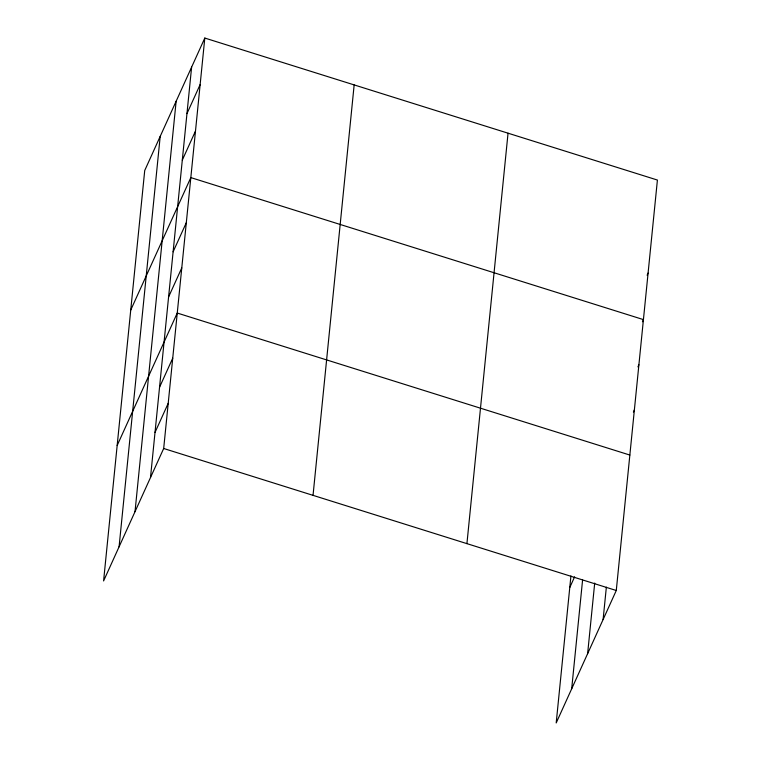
<?xml version="1.0" encoding="UTF-8"?>
<svg xmlns="http://www.w3.org/2000/svg" width="761" height="761" viewBox="0 0 761 761"><rect width="100%" height="100%" fill="white"/><g stroke="black" fill="none" stroke-linecap="round" stroke-linejoin="round"><path stroke-width="1.14" d="M119.077 546.826L160.2 136.381M135.02 511.668L176.143 101.223M150.497 477.547L191.62 67.101M204.804 38.05L144.723 170.502L103.591 580.947L163.682 448.495L204.804 38.05L657.409 180.053L616.277 590.498L556.196 722.95L570.931 575.925M313.037 495.354L354.16 84.909M466.921 543.639L508.044 133.194M571.682 688.829L582.584 580.006M587.625 653.67L594.702 583.059M603.102 619.549L606.355 587.14M186.959 113.617L200.143 84.566M182.298 160.133L195.482 131.082M130.74 310.05L190.821 177.598L643.426 319.61L642.446 321.76M173.118 251.805L186.293 222.754M168.59 296.952L181.774 267.901M117.165 445.499L177.246 313.047L629.851 455.059M159.544 387.244L172.728 358.193M155.025 432.4L168.2 403.349M647.107 275.244L648.087 273.094M637.927 366.907L638.898 364.757M633.399 412.053L634.379 409.903M569.77 587.502L574.612 576.838M163.682 448.495L616.277 590.498"/></g></svg>
